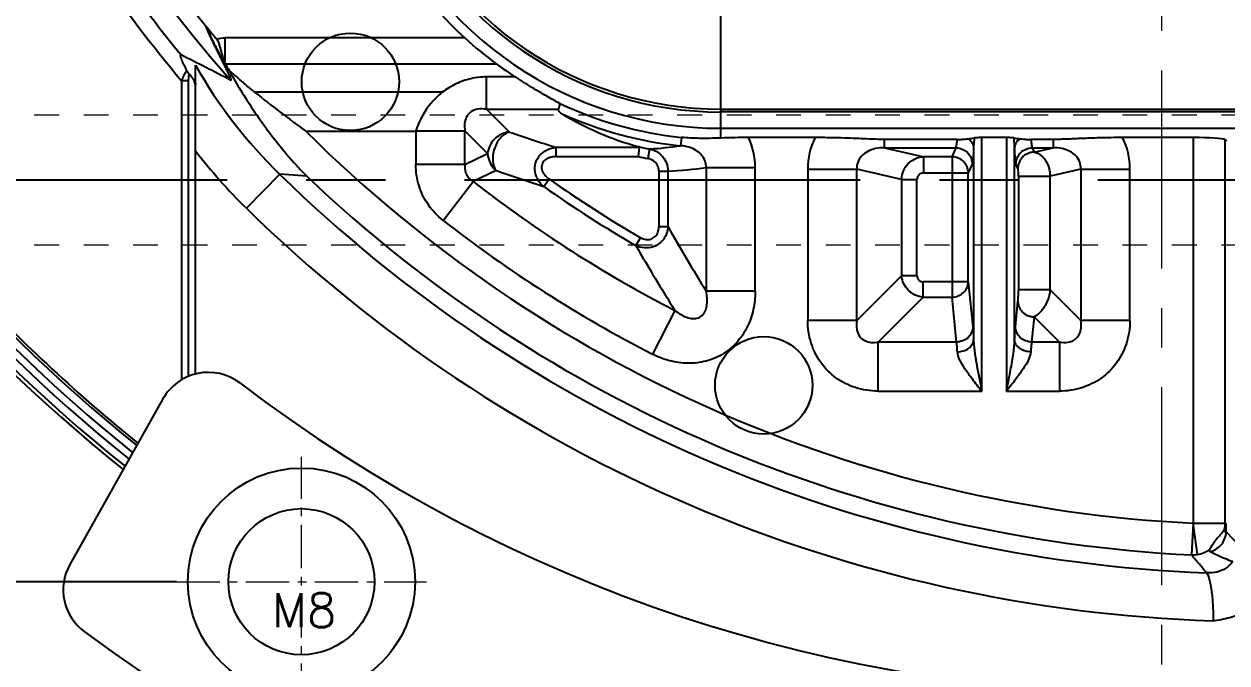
# Model space of a CAD drawing. Header units: millimetres. Extents: x 3267 to 5677, y -4731 to 2600.
# Drawn here: x 4422.7 to 4496.8, y -291.8 to -252.5 of the extents above; entities that cross this region are included whole.
import ezdxf

# ---------------------------------------------------------------- set-up
doc = ezdxf.new("R2010")
doc.units = ezdxf.units.MM
doc.header["$LTSCALE"] = 16.335
doc.header["$PDMODE"] = 3
doc.header["$PDSIZE"] = 0.3125
doc.linetypes.add('CENTER', pattern=[0.6, 0.375, -0.075, 0.075, -0.075])
doc.linetypes.add('HIDDEN', pattern=[0.2, 0.1, -0.1])
doc.layers.get('0').update_dxf_attribs({"linetype": 'CONTINUOUS'})
doc.layers.get('Defpoints').update_dxf_attribs({"linetype": 'CONTINUOUS'})
doc.layers.add('21', color=7, linetype='CONTINUOUS')
for name, color, linetype, lineweight in [('center', 1, 'CENTER', 9), ('cool', 153, 'HIDDEN', 9), ('screw', 33, 'CONTINUOUS', 13)]:
    doc.layers.add(name, color=color, linetype=linetype, lineweight=lineweight)
doc.styles.get("Standard").update_dxf_attribs({"font": 'txt', "width": 0.8})
doc.styles.add('TXT', font='txt.shx', dxfattribs={"bigfont": 'gbcbig.shx'})
doc.dimstyles.get("Standard").update_dxf_attribs({"dimtxt": 0.15625, "dimasz": 0.1875, "dimexe": 0.125, "dimexo": 0.0625, "dimtad": 0, "dimtih": 1, "dimtoh": 1, "dimdsep": 46, "dimtxsty": 'Standard', "dimcen": 0.09, "dimadec": 0, "dimazin": 0, "dimtp": 0.01, "dimtm": 0.01, "dimtfac": 1, "dimtofl": 0, "dimtmove": 0, "dimatfit": 3, "dimfxl": 0, "dimtolj": 1, "dimarcsym": 0})

# ---------------------------------------------------------------- blocks, each defined once
blk = doc.blocks.new('screw_m8_i')
at = {"layer": 'screw', "color": 1, "linetype": 'CENTER', "ltscale": 0.435384}
for p, q in [((0, -7.7), (0, 7.7)), ((-7.7, 0), (7.7, 0))]:
    blk.add_line(p, q, dxfattribs=at)
at = {"layer": 'screw', "color": 8, "linetype": 'HIDDEN', "ltscale": 0.435384}
blk.add_circle((0, 0), 7, dxfattribs=at)
at = {"layer": 'screw'}
blk.add_circle((0, 0), 4.5, dxfattribs=at)
at = {"layer": 'screw', "color": 6, "style": 'TXT'}
blk.add_text('M8', height=2.1, dxfattribs=at).set_placement((-1.82, -2.8))
blk = doc.blocks.new('*D204')
at = {"color": 4, "lineweight": -2}
blk.add_line((4632.838, -262.077), (4661.185, -262.077), dxfattribs=at)
at = {"layer": 'Defpoints', "color": 0}
for p in [(4492.764, -205.077), (4632.838, -262.077), (4661.185, -262.077)]:
    blk.add_point(p, dxfattribs=at)
at = {"color": 6, "insert": (4668.518, -262.077), "char_height": 5, "attachment_point": 5}
blk.add_mtext('\\A1;57.00', dxfattribs=at)
blk = doc.blocks.new('*D205')
at = {"color": 4, "lineweight": -2}
for p, q in [((4553.348, -286.835), (4641.185, -286.835)), ((4641.185, -286.835), (4651.185, -286.865)), ((4651.185, -286.865), (4661.185, -286.865))]:
    blk.add_line(p, q, dxfattribs=at)
at = {"layer": 'Defpoints', "color": 0}
for p in [(4492.764, -205.077), (4553.348, -286.835), (4661.185, -286.865)]:
    blk.add_point(p, dxfattribs=at)
at = {"color": 6, "insert": (4668.518, -286.865), "char_height": 5, "attachment_point": 5}
blk.add_mtext('\\A1;81.76', dxfattribs=at)
blk = doc.blocks.new('*D206')
at = {"color": 4, "lineweight": -2}
blk.add_line((4588.159, -303.077), (4661.185, -303.077), dxfattribs=at)
at = {"layer": 'Defpoints', "color": 0}
for p in [(4492.764, -205.077), (4588.159, -303.077), (4661.185, -303.077)]:
    blk.add_point(p, dxfattribs=at)
at = {"color": 6, "insert": (4668.518, -303.077), "char_height": 5, "attachment_point": 5}
blk.add_mtext('\\A1;98.00', dxfattribs=at)
blk = doc.blocks.new('*D207')
at = {"color": 4, "lineweight": -2}
blk.add_line((4619.098, -323.077), (4661.185, -323.077), dxfattribs=at)
at = {"layer": 'Defpoints', "color": 0}
for p in [(4492.764, -205.077), (4619.098, -323.077), (4661.185, -323.077)]:
    blk.add_point(p, dxfattribs=at)
at = {"color": 6, "insert": (4669.185, -323.077), "char_height": 5, "attachment_point": 5}
blk.add_mtext('\\A1;118.00', dxfattribs=at)
blk = doc.blocks.new('*D197')
at = {"color": 4, "lineweight": -2}
blk.add_line((4492.764, -358.408), (4492.764, -368.573), dxfattribs=at)
at = {"layer": 'Defpoints', "color": 0}
for p in [(4492.764, -205.077), (4492.764, -358.408), (4492.764, -368.573)]:
    blk.add_point(p, dxfattribs=at)
at = {"color": 6, "insert": (4492.764, -373.573), "char_height": 5, "attachment_point": 5, "rotation": 90}
blk.add_mtext('\\A1;0.00', dxfattribs=at)
blk = doc.blocks.new('*D208')
at = {"color": 4, "lineweight": -2}
blk.add_line((4545.757, -294.565), (4545.757, -368.573), dxfattribs=at)
at = {"layer": 'Defpoints', "color": 0}
for p in [(4492.764, -205.077), (4545.757, -294.565), (4545.757, -368.573)]:
    blk.add_point(p, dxfattribs=at)
at = {"color": 6, "insert": (4545.757, -376.573), "char_height": 5, "attachment_point": 5, "rotation": 90}
blk.add_mtext('\\A1;52.99', dxfattribs=at)
blk = doc.blocks.new('*D209')
at = {"color": 4, "lineweight": -2}
blk.add_line((4621.264, -318.739), (4621.264, -368.573), dxfattribs=at)
at = {"layer": 'Defpoints', "color": 0}
for p in [(4492.764, -205.077), (4621.264, -318.739), (4621.264, -368.573)]:
    blk.add_point(p, dxfattribs=at)
at = {"color": 6, "insert": (4621.264, -377.573), "char_height": 5, "attachment_point": 5, "rotation": 90}
blk.add_mtext('\\A1;128.50', dxfattribs=at)
blk = doc.blocks.new('*D200')
at = {"color": 4, "lineweight": -2}
blk.add_line((4372.735, -262.077), (4327.293, -262.077), dxfattribs=at)
at = {"layer": 'Defpoints', "color": 0}
for p in [(4492.764, -205.077), (4327.293, -262.077), (4372.735, -262.077)]:
    blk.add_point(p, dxfattribs=at)
at = {"color": 6, "insert": (4319.96, -262.077), "char_height": 5, "attachment_point": 5}
blk.add_mtext('\\A1;57.00', dxfattribs=at)
blk = doc.blocks.new('*D213')
at = {"color": 4, "lineweight": -2}
for p, q in [((4347.293, -286.835), (4337.293, -286.865)), ((4432.057, -286.835), (4347.293, -286.835)), ((4337.293, -286.865), (4327.293, -286.865))]:
    blk.add_line(p, q, dxfattribs=at)
at = {"layer": 'Defpoints', "color": 0}
for p in [(4492.764, -205.077), (4432.057, -286.835), (4327.293, -286.865)]:
    blk.add_point(p, dxfattribs=at)
at = {"color": 6, "insert": (4319.96, -286.865), "char_height": 5, "attachment_point": 5}
blk.add_mtext('\\A1;81.76', dxfattribs=at)
blk = doc.blocks.new('*D214')
at = {"color": 4, "lineweight": -2}
blk.add_line((4406.003, -303.077), (4327.293, -303.077), dxfattribs=at)
at = {"layer": 'Defpoints', "color": 0}
for p in [(4492.764, -205.077), (4327.293, -303.077), (4406.003, -303.077)]:
    blk.add_point(p, dxfattribs=at)
at = {"color": 6, "insert": (4319.96, -303.077), "char_height": 5, "attachment_point": 5}
blk.add_mtext('\\A1;98.00', dxfattribs=at)
blk = doc.blocks.new('*D215')
at = {"color": 4, "lineweight": -2}
blk.add_line((4358.379, -323.077), (4327.293, -323.077), dxfattribs=at)
at = {"layer": 'Defpoints', "color": 0}
for p in [(4492.764, -205.077), (4327.293, -323.077), (4358.379, -323.077)]:
    blk.add_point(p, dxfattribs=at)
at = {"color": 6, "insert": (4319.293, -323.077), "char_height": 5, "attachment_point": 5}
blk.add_mtext('\\A1;118.00', dxfattribs=at)
blk = doc.blocks.new('*D201')
at = {"color": 4, "lineweight": -2}
blk.add_line((4439.757, -294.565), (4439.757, -368.364), dxfattribs=at)
at = {"layer": 'Defpoints', "color": 0}
for p in [(4492.764, -205.077), (4439.757, -294.565), (4439.757, -368.364)]:
    blk.add_point(p, dxfattribs=at)
at = {"color": 6, "insert": (4439.757, -375.364), "char_height": 5, "attachment_point": 5, "rotation": 90}
blk.add_mtext('\\A1;53.01', dxfattribs=at)
blk = doc.blocks.new('*D218')
at = {"color": 4, "lineweight": -2}
blk.add_line((4364.264, -331.877), (4364.264, -368.364), dxfattribs=at)
at = {"layer": 'Defpoints', "color": 0}
for p in [(4492.764, -205.077), (4364.264, -331.877), (4364.264, -368.364)]:
    blk.add_point(p, dxfattribs=at)
at = {"color": 6, "insert": (4364.264, -377.364), "char_height": 5, "attachment_point": 5, "rotation": 90}
blk.add_mtext('\\A1;128.50', dxfattribs=at)
blk = doc.blocks.new('*D224')
at = {"color": 4, "lineweight": -2}
blk.add_line((4417.363, -242.172), (4417.363, -368.405), dxfattribs=at)
at = {"layer": 'Defpoints', "color": 0}
for p in [(4492.764, -205.077), (4417.363, -242.172), (4417.363, -368.405)]:
    blk.add_point(p, dxfattribs=at)
at = {"color": 6, "insert": (4417.363, -376.072), "char_height": 5, "attachment_point": 5, "rotation": 90}
blk.add_mtext('\\A1;75.40', dxfattribs=at)
blk = doc.blocks.new('*D225')
at = {"color": 4, "lineweight": -2}
blk.add_line((4399.725, -214.895), (4399.725, -367.453), dxfattribs=at)
at = {"layer": 'Defpoints', "color": 0}
for p in [(4492.764, -205.077), (4399.725, -214.895), (4399.725, -367.453)]:
    blk.add_point(p, dxfattribs=at)
at = {"color": 6, "insert": (4399.725, -375.119), "char_height": 5, "attachment_point": 5, "rotation": 90}
blk.add_mtext('\\A1;93.04', dxfattribs=at)

msp = doc.modelspace()

# ---------------------------------------------------------------- linework, layer by layer
at = {"color": 6, "linetype": 'Continuous'}
for p, q in [((4465.603, -259.51), (4465.603, -249.07)), ((4449.822, -253.34), (4435.056, -253.34)), ((4435.057, -254.935), (4451.758, -254.935)), ((4433.238, -274.034), (4433.238, -255.022)), ((4432.372, -255.979), (4432.372, -274.392)), ((4432.805, -255.98), (4432.372, -255.979)), ((4432.805, -274.176), (4432.805, -255.98)), ((4451.155, -257.74), (4451.155, -255.747)), ((4452.94, -255.747), (4451.155, -255.747)), ((4448.431, -256.694), (4436.888, -256.694)), ((4451.155, -257.74), (4452.552, -259.137)), ((4451.155, -257.74), (4455.604, -257.74)), ((4465.603, -257.727), (4509.823, -257.727)), ((4509.823, -257.905), (4465.603, -257.905)), ((4440.029, -259.086), (4446.806, -259.086)), ((4446.806, -259.064), (4446.806, -261.148)), ((4446.806, -259.064), (4449.831, -259.064)), ((4451.228, -260.461), (4449.831, -259.064)), ((4449.831, -261.148), (4449.831, -259.064)), ((4465.603, -258.911), (4509.823, -258.911)), ((4455.45, -260.655), (4455.45, -260.088)), ((4460.592, -260.088), (4455.45, -260.088)), ((4460.533, -260.655), (4460.592, -260.088)), ((4463.176, -259.468), (4463.122, -259.986)), ((4471.408, -259.482), (4467.31, -259.482)), ((4480.16, -259.595), (4475.693, -259.595)), ((4475.693, -260.115), (4475.693, -259.595)), ((4475.693, -260.115), (4480.09, -260.115)), ((4475.693, -260.115), (4478.098, -260.665)), ((4479.847, -260.665), (4480.09, -260.115)), ((4481.174, -260.097), (4481.174, -271.926)), ((4483.2, -259.482), (4481.674, -259.482)), ((4481.674, -275.098), (4481.674, -259.482)), ((4483.2, -259.482), (4483.2, -275.098)), ((4483.7, -271.926), (4483.7, -260.097)), ((4486.066, -259.595), (4484.714, -259.595)), ((4484.784, -260.115), (4486.066, -260.115)), ((4484.784, -260.115), (4484.902, -260.381)), ((4484.902, -260.381), (4486.066, -260.115)), ((4486.066, -259.595), (4486.066, -260.115)), ((4494.704, -259.482), (4490.35, -259.482)), ((4494.704, -259.482), (4494.704, -283.23)), ((4496.683, -259.612), (4496.784, -259.657)), ((4496.683, -283.222), (4496.683, -259.612)), ((4449.831, -261.147), (4451.228, -260.461)), ((4455.45, -260.655), (4460.533, -260.655)), ((4461.205, -260.177), (4461.097, -260.766)), ((4479.847, -260.665), (4478.098, -260.665)), ((4478.098, -261.662), (4478.098, -260.665)), ((4479.847, -260.665), (4479.847, -269.31)), ((4449.831, -261.148), (4446.806, -261.148)), ((4451.748, -261.513), (4450.341, -262.192)), ((4461.777, -261.547), (4461.777, -264.987)), ((4461.777, -261.547), (4462.345, -261.547)), ((4462.345, -264.987), (4462.345, -261.547)), ((4464.692, -261.322), (4464.692, -268.947)), ((4464.692, -261.322), (4467.718, -261.322)), ((4467.718, -268.947), (4467.718, -261.322)), ((4470.952, -261.421), (4470.952, -270.749)), ((4470.952, -261.421), (4473.978, -261.421)), ((4476.74, -262.053), (4473.978, -261.421)), ((4473.978, -270.749), (4473.978, -261.421)), ((4481.09, -261.112), (4480.846, -261.662)), ((4483.902, -261.378), (4483.784, -261.112)), ((4487.781, -261.421), (4485.885, -261.855)), ((4487.781, -261.421), (4490.807, -261.421)), ((4487.781, -261.421), (4487.781, -270.749)), ((4490.807, -270.749), (4490.807, -261.421)), ((4436.362, -263.833), (4438.415, -261.736)), ((4440.084, -261.867), (4438.415, -261.736)), ((4448.482, -264.578), (4450.341, -262.192)), ((4454.687, -262.493), (4455.014, -262.03)), ((4476.74, -262.053), (4477.685, -262.053)), ((4476.74, -262.053), (4476.74, -267.986)), ((4477.685, -267.986), (4477.685, -262.053)), ((4478.098, -261.662), (4480.846, -261.662)), ((4480.846, -268.365), (4480.846, -261.662)), ((4483.94, -261.855), (4485.885, -261.855)), ((4483.94, -261.855), (4483.94, -268.853)), ((4485.885, -268.853), (4485.885, -261.855)), ((4462.345, -264.987), (4461.777, -264.987)), ((4460.641, -265.641), (4460.356, -266.132)), ((4473.978, -270.749), (4476.74, -267.986)), ((4477.685, -267.986), (4476.74, -267.986)), ((4467.718, -268.947), (4464.692, -268.947)), ((4480.846, -268.365), (4478.064, -268.365)), ((4478.064, -269.31), (4478.064, -268.365)), ((4480.846, -268.365), (4481.126, -271.127)), ((4485.885, -268.853), (4483.94, -268.853)), ((4485.885, -268.853), (4487.781, -270.749)), ((4478.064, -269.31), (4475.301, -272.072)), ((4478.064, -269.31), (4479.847, -269.31)), ((4480.127, -272.072), (4479.847, -269.31)), ((4483.748, -271.127), (4483.905, -269.575)), ((4462.764, -270.124), (4461.381, -272.815)), ((4484.905, -270.52), (4484.747, -272.072)), ((4486.457, -272.072), (4484.905, -270.52)), ((4473.978, -270.749), (4470.952, -270.749)), ((4490.807, -270.749), (4487.781, -270.749)), ((4480.127, -272.072), (4475.301, -272.072)), ((4475.301, -275.098), (4475.301, -272.072)), ((4486.457, -272.072), (4484.747, -272.072)), ((4486.457, -272.072), (4486.457, -275.098)), ((4431.225, -275.57), (4425.488, -285.767)), ((4475.301, -275.098), (4481.674, -275.098)), ((4483.2, -275.098), (4486.457, -275.098)), ((4494.702, -283.23), (4494.606, -285.184)), ((4494.973, -285.154), (4494.704, -283.23)), ((4496.683, -283.222), (4496.736, -283.288)), ((4496.736, -283.756), (4496.736, -283.288)), ((4496.736, -283.757), (4497.607, -284.657))]:
    msp.add_line(p, q, dxfattribs=at)
at = {"color": 7, "linetype": 'Continuous'}
msp.add_line((4433.238, -256.135), (4433.238, -256.209), dxfattribs=at)
at = {"color": 6, "linetype": 'Continuous'}
for centre, radius in [((4442.774, -256.047), 3), ((4468.244, -274.737), 3), ((4439.757, -286.835), 7), ((4439.757, -286.835), 4.5)]:
    msp.add_circle(centre, radius, dxfattribs=at)
for centre, radius, start, end in [((4498.768, -200.047), 84.503, 182.75328, 221.40986), ((4498.768, -200.047), 83.513, 182.75328, 219.05351), ((4465.603, -236.227), 22.684, 65, 270), ((4465.603, -236.227), 21.679, 65, 270), ((4465.603, -236.227), 21.5, 65, 270), ((4498.768, -200.047), 85.826, 207.99191, 219.28428), ((4498.768, -200.047), 86.815, 208.76351, 220.11081), ((4465.603, -236.227), 23.279, 204.56468, 227.31831), ((4492.738, -200.047), 102.331, 208.93165, 231.31336), ((4492.738, -200.047), 102.106, 208.92854, 231.29263), ((4492.738, -200.047), 101.607, 209.11833, 231.2463), ((4492.738, -200.047), 101.159, 209.25993, 231.20428), ((4492.738, -200.047), 100.659, 209.19379, 231.15706), ((4497.984, -200.686), 82.501, 219.05168, 219.65896), ((4465.074, -236.797), 22.501, 227.3264, 233.71754), ((4242.296, -632.241), 422.952, 62.83571, 63.2997), ((4461.19, -239.471), 30.365, 210.61398, 211.42562), ((4458.975, -240.523), 29.542, 209.40081, 225.89388), ((4493.052, -186.207), 90.127, 231.45233, 233.9626), ((4604.518, -290.603), 152.497, 167.4184, 167.55535), ((4465.603, -236.227), 23.368, 244.87901, 264.0382), ((4465.603, -236.227), 23.888, 245.7813, 264.0382), ((4498.768, -200.047), 83.282, 225.14633, 267.20266), ((4503.653, -108.241), 159.314, 251.2913, 252.38809), ((4465.603, -236.227), 24.351, 257.90147, 259.59393), ((4459.652, -234.918), 25.307, 273.51894, 277.88215), ((4467.32, -311.392), 51.91, 90.01162, 91.89547), ((4463.371, -261.321), 4.347, 359.98435, 25.02834), ((4475.297, -261.42), 4.345, 153.50259, 180.01412), ((4486.462, -261.42), 4.344, 359.98446, 26.49882), ((4459.335, -240.326), 32.868, 217.43822, 225.6592), ((4465.603, -236.227), 24.949, 258.27416, 259.59393), ((4503.738, -110.597), 159.62, 250.9912, 252.10321), ((4460.974, -234.837), 26.745, 272.93737, 277.99136), ((4498.768, -200.047), 86.302, 225.62682, 267.84392), ((4498.768, -200.047), 85.238, 226.49032, 267.20136), ((4498.768, -200.047), 78.785, 232.0722, 242.80656), ((4498.768, -200.047), 75.871, 234.78115, 239.83223), ((4498.768, -200.047), 76.438, 234.78115, 239.83223), ((4498.768, -200.047), 89.237, 225.62682, 268.15566), ((4498.768, -200.047), 81.811, 232.0722, 242.80656), ((4615.425, -176.895), 176.617, 209.91871, 211.41194), ((4615.96, -175.003), 180.325, 210.3552, 211.83661), ((4492.738, -200.047), 100.5, 223.15179, 231.1419), ((4434.014, -277.139), 3.2, 52.70186, 150.6372), ((4492.738, -200.047), 93.711, 232.70186, 307.32513), ((4494.707, -283.144), 1.978, 346.63137, 357.74458), ((4494.628, -283.167), 2.017, 269.39532, 279.85526), ((4494.617, -283.119), 2.066, 279.90803, 302.58499), ((4428.277, -287.336), 3.2, 150.6372, 233.55477), ((4492.738, -200.047), 111.711, 233.55477, 306.46929)]:
    msp.add_arc(centre, radius, start, end, dxfattribs=at)
at = {"color": 7, "linetype": 'Continuous'}
for centre, radius, start, end in [((4417.488, -262.958), 17.135, 23.19551, 24.06571), ((4424.152, -261.767), 10.69, 31.79263, 32.81096)]:
    msp.add_arc(centre, radius, start, end, dxfattribs=at)
at = {"color": 6, "linetype": 'Continuous'}
for centre, major_axis, ratio, start_param, end_param in [((4465.603, -236.08), (0, 23.392), 0.99998, -3.774967, -3.713649), ((4465.603, -240.787), (0, 19.951), 0.973528, -3.670431, -3.407487), ((4494.704, -259.64), (2.01, 0), 0.078702, 0.174533, 1.570796)]:
    msp.add_ellipse(centre, major_axis=major_axis, ratio=ratio, start_param=start_param, end_param=end_param, dxfattribs=at)
for points, knots in [([(4435.392, -255.94), (4435.4, -255.945), (4435.445, -255.912), (4435.385, -255.835), (4435.359, -255.735), (4435.293, -255.599), (4435.214, -255.428), (4435.13, -255.259), (4435.046, -255.091), (4434.956, -254.911), (4434.839, -254.677), (4434.725, -254.446), (4434.614, -254.221), (4434.512, -254.015), (4434.392, -253.767), (4434.253, -253.474), (4434.069, -253.096), (4433.954, -252.804), (4433.879, -252.64)], [0, 0, 0, 0, 0.00796, 0.031915, 0.060266, 0.099104, 0.152725, 0.215834, 0.253032, 0.306629, 0.380841, 0.46729, 0.517957, 0.586216, 0.655677, 0.743122, 0.852204, 1, 1, 1, 1]), ([(4433.881, -252.639), (4434.004, -252.909), (4434.229, -253.434), (4434.621, -254.171), (4434.883, -254.64), (4435.017, -254.868)], [0, 0, 0, 0, 0.356096, 0.682926, 1, 1, 1, 1]), ([(4434.535, -253.414), (4434.523, -253.408), (4434.495, -253.398), (4434.51, -253.356), (4434.482, -253.346), (4434.47, -253.34)], [0, 0, 0, 0, 0.38245, 0.614128, 1, 1, 1, 1]), ([(4434.535, -253.414), (4434.579, -253.483), (4434.651, -253.627), (4434.706, -253.859), (4434.775, -254.066), (4434.83, -254.268), (4434.886, -254.454), (4434.931, -254.627), (4434.975, -254.785), (4435.018, -254.878), (4435.046, -254.924)], [0, 0, 0, 0, 0.154195, 0.298521, 0.445219, 0.564068, 0.691592, 0.809696, 0.899409, 1, 1, 1, 1]), ([(4435.046, -254.884), (4435.051, -254.71), (4435.058, -254.365), (4435.055, -253.85), (4435.056, -253.51), (4435.056, -253.34)], [0, 0, 0, 0, 0.338842, 0.669299, 1, 1, 1, 1]), ([(4432.703, -255.36), (4432.669, -255.295), (4432.606, -255.168), (4432.517, -254.983), (4432.441, -254.812), (4432.37, -254.656), (4432.343, -254.524), (4432.281, -254.433), (4432.328, -254.385), (4432.339, -254.39)], [0, 0, 0, 0, 0.205608, 0.397896, 0.575971, 0.735384, 0.871991, 0.966877, 1, 1, 1, 1]), ([(4435.057, -254.935), (4435.052, -254.926), (4435.038, -254.913), (4435.042, -254.892), (4435.046, -254.884)], [0, 0, 0, 0, 0.515323, 1, 1, 1, 1]), ([(4432.703, -255.36), (4432.657, -255.407), (4432.569, -255.524), (4432.464, -255.736), (4432.401, -255.894), (4432.373, -255.979)], [0, 0, 0, 0, 0.278551, 0.617057, 1, 1, 1, 1]), ([(4432.845, -255.572), (4432.827, -255.553), (4432.793, -255.51), (4432.745, -255.439), (4432.716, -255.387), (4432.703, -255.36)], [0, 0, 0, 0, 0.303895, 0.648281, 1, 1, 1, 1]), ([(4432.805, -255.98), (4432.805, -255.927), (4432.807, -255.83), (4432.815, -255.693), (4432.832, -255.609), (4432.845, -255.571)], [0, 0, 0, 0, 0.384082, 0.708698, 1, 1, 1, 1]), ([(4432.845, -255.571), (4432.877, -255.607), (4432.942, -255.689), (4433.037, -255.822), (4433.101, -255.92), (4433.134, -255.97)], [0, 0, 0, 0, 0.291338, 0.63428, 1, 1, 1, 1]), ([(4435.277, -255.302), (4435.487, -255.681), (4435.939, -256.465), (4436.69, -257.648), (4437.487, -258.788), (4438.401, -259.98), (4439.255, -260.985), (4439.867, -261.641), (4440.084, -261.867)], [0, 0, 0, 0, 0.159214, 0.332534, 0.515297, 0.670392, 0.884928, 1, 1, 1, 1]), ([(4436.888, -256.694), (4436.707, -256.549), (4436.344, -256.25), (4435.808, -255.786), (4435.455, -255.466), (4435.278, -255.303)], [0, 0, 0, 0, 0.328098, 0.662001, 1, 1, 1, 1]), ([(4451.155, -255.747), (4450.834, -255.747), (4450.186, -255.82), (4449.256, -256.141), (4448.693, -256.49), (4448.432, -256.694)], [0, 0, 0, 0, 0.328583, 0.660689, 1, 1, 1, 1]), ([(4455.683, -257.384), (4455.413, -257.239), (4454.835, -256.912), (4453.915, -256.375), (4453.273, -255.971), (4452.94, -255.747)], [0, 0, 0, 0, 0.288163, 0.623256, 1, 1, 1, 1]), ([(4448.431, -256.694), (4448.196, -256.878), (4447.75, -257.311), (4447.187, -258.112), (4446.915, -258.736), (4446.806, -259.075)], [0, 0, 0, 0, 0.306813, 0.634194, 1, 1, 1, 1]), ([(4451.155, -257.74), (4450.976, -257.708), (4450.638, -257.694), (4450.177, -257.869), (4449.895, -258.211), (4449.787, -258.632), (4449.805, -258.915), (4449.831, -259.064)], [0, 0, 0, 0, 0.240097, 0.436772, 0.630518, 0.799875, 1, 1, 1, 1]), ([(4455.804, -258.013), (4455.76, -257.986), (4455.686, -257.935), (4455.608, -257.841), (4455.598, -257.769), (4455.604, -257.74)], [0, 0, 0, 0, 0.431941, 0.750809, 1, 1, 1, 1]), ([(4452.552, -259.137), (4452.388, -259.155), (4452.059, -259.252), (4451.642, -259.552), (4451.343, -259.968), (4451.246, -260.297), (4451.228, -260.461)], [0, 0, 0, 0, 0.24677, 0.500032, 0.753278, 1, 1, 1, 1]), ([(4452.552, -259.137), (4452.365, -259.196), (4452.085, -259.395), (4451.81, -259.774), (4451.633, -260.15), (4451.545, -260.557), (4451.534, -261.024), (4451.635, -261.353), (4451.748, -261.513)], [0, 0, 0, 0, 0.20962, 0.348716, 0.499995, 0.651275, 0.790374, 1, 1, 1, 1]), ([(4454.686, -262.493), (4454.55, -262.38), (4454.311, -262.102), (4454.124, -261.592), (4454.148, -261.046), (4454.415, -260.554), (4454.875, -260.205), (4455.257, -260.102), (4455.45, -260.088)], [0, 0, 0, 0, 0.162174, 0.327986, 0.485867, 0.647385, 0.823257, 1, 1, 1, 1]), ([(4460.592, -260.088), (4460.594, -260.069), (4460.544, -260.051), (4460.515, -260.041), (4460.5, -260.037)], [0, 0, 0, 0, 0.538858, 1, 1, 1, 1]), ([(4464.692, -261.322), (4464.697, -261.188), (4464.652, -260.908), (4464.428, -260.537), (4464.077, -260.248), (4463.63, -260.053), (4463.297, -259.996), (4463.122, -259.986)], [0, 0, 0, 0, 0.176955, 0.363331, 0.559441, 0.768472, 1, 1, 1, 1]), ([(4465.603, -259.51), (4465.37, -259.518), (4464.932, -259.529), (4464.304, -259.532), (4463.727, -259.514), (4463.356, -259.487), (4463.176, -259.468)], [0, 0, 0, 0, 0.288092, 0.540685, 0.776551, 1, 1, 1, 1]), ([(4475.693, -259.595), (4475.511, -259.595), (4475.135, -259.588), (4474.549, -259.566), (4473.903, -259.537), (4473.171, -259.509), (4472.329, -259.487), (4471.728, -259.482), (4471.408, -259.482)], [0, 0, 0, 0, 0.127279, 0.262926, 0.410731, 0.579624, 0.775998, 1, 1, 1, 1]), ([(4475.693, -260.115), (4475.504, -260.107), (4475.142, -260.133), (4474.645, -260.306), (4474.252, -260.598), (4474.011, -260.99), (4473.969, -261.283), (4473.978, -261.421)], [0, 0, 0, 0, 0.233788, 0.444683, 0.643716, 0.828752, 1, 1, 1, 1]), ([(4480.09, -260.115), (4480.101, -260.098), (4480.113, -260.041), (4480.13, -259.935), (4480.146, -259.78), (4480.155, -259.662), (4480.16, -259.595)], [0, 0, 0, 0, 0.114718, 0.321589, 0.617957, 1, 1, 1, 1]), ([(4480.09, -260.115), (4480.216, -260.115), (4480.476, -260.172), (4480.818, -260.386), (4481.032, -260.727), (4481.089, -260.987), (4481.09, -261.112)], [0, 0, 0, 0, 0.242665, 0.500405, 0.757886, 1, 1, 1, 1]), ([(4480.163, -259.595), (4480.248, -259.595), (4480.412, -259.591), (4480.643, -259.578), (4480.788, -259.564), (4480.856, -259.556)], [0, 0, 0, 0, 0.368136, 0.707588, 1, 1, 1, 1]), ([(4480.856, -259.556), (4480.9, -259.55), (4480.986, -259.54), (4481.107, -259.523), (4481.184, -259.511), (4481.22, -259.505)], [0, 0, 0, 0, 0.369164, 0.70274, 1, 1, 1, 1]), ([(4480.856, -259.556), (4480.95, -259.624), (4481.101, -259.786), (4481.171, -259.999), (4481.174, -260.097)], [0, 0, 0, 0, 0.540878, 1, 1, 1, 1]), ([(4481.174, -260.097), (4481.168, -260.266), (4481.157, -260.55), (4481.125, -260.885), (4481.112, -261.059), (4481.09, -261.111)], [0, 0, 0, 0, 0.497086, 0.835065, 1, 1, 1, 1]), ([(4481.218, -259.505), (4481.212, -259.557), (4481.191, -259.754), (4481.176, -259.952), (4481.174, -260.097)], [0, 0, 0, 0, 0.264536, 1, 1, 1, 1]), ([(4481.674, -259.482), (4481.612, -259.482), (4481.497, -259.483), (4481.346, -259.491), (4481.256, -259.498), (4481.22, -259.505)], [0, 0, 0, 0, 0.407886, 0.757994, 1, 1, 1, 1]), ([(4483.656, -259.505), (4483.62, -259.499), (4483.53, -259.491), (4483.378, -259.483), (4483.262, -259.482), (4483.2, -259.482)], [0, 0, 0, 0, 0.241407, 0.591544, 1, 1, 1, 1]), ([(4483.656, -259.505), (4483.691, -259.511), (4483.767, -259.523), (4483.888, -259.54), (4483.974, -259.55), (4484.019, -259.556)], [0, 0, 0, 0, 0.293918, 0.628991, 1, 1, 1, 1]), ([(4483.7, -260.097), (4483.699, -260.051), (4483.693, -259.853), (4483.674, -259.655), (4483.656, -259.505)], [0, 0, 0, 0, 0.235374, 1, 1, 1, 1]), ([(4484.019, -259.556), (4483.924, -259.624), (4483.773, -259.786), (4483.703, -259.999), (4483.7, -260.097)], [0, 0, 0, 0, 0.540878, 1, 1, 1, 1]), ([(4483.784, -261.112), (4483.762, -261.061), (4483.75, -260.887), (4483.717, -260.552), (4483.707, -260.267), (4483.7, -260.097)], [0, 0, 0, 0, 0.162817, 0.500868, 1, 1, 1, 1]), ([(4483.784, -261.112), (4483.785, -260.987), (4483.842, -260.727), (4484.056, -260.386), (4484.398, -260.172), (4484.658, -260.115), (4484.784, -260.115)], [0, 0, 0, 0, 0.242113, 0.499594, 0.757334, 1, 1, 1, 1]), ([(4484.019, -259.556), (4484.086, -259.564), (4484.231, -259.578), (4484.462, -259.591), (4484.626, -259.595), (4484.711, -259.595)], [0, 0, 0, 0, 0.292311, 0.631786, 1, 1, 1, 1]), ([(4484.714, -259.595), (4484.719, -259.662), (4484.728, -259.78), (4484.744, -259.935), (4484.761, -260.041), (4484.774, -260.098), (4484.784, -260.115)], [0, 0, 0, 0, 0.382043, 0.678411, 0.885282, 1, 1, 1, 1]), ([(4490.35, -259.482), (4490.112, -259.482), (4489.643, -259.485), (4488.974, -259.498), (4488.375, -259.517), (4487.863, -259.537), (4487.424, -259.556), (4487.039, -259.572), (4486.694, -259.585), (4486.374, -259.593), (4486.167, -259.595), (4486.066, -259.595)], [0, 0, 0, 0, 0.166541, 0.328578, 0.468187, 0.58609, 0.687193, 0.775798, 0.855381, 0.928973, 1, 1, 1, 1]), ([(4487.781, -261.421), (4487.789, -261.276), (4487.743, -260.975), (4487.493, -260.585), (4487.104, -260.302), (4486.614, -260.133), (4486.255, -260.107), (4486.066, -260.115)], [0, 0, 0, 0, 0.180767, 0.364613, 0.559468, 0.765717, 1, 1, 1, 1]), ([(4451.228, -260.461), (4451.239, -260.66), (4451.347, -261.057), (4451.596, -261.383), (4451.748, -261.513)], [0, 0, 0, 0, 0.5, 1, 1, 1, 1]), ([(4455.45, -260.655), (4455.318, -260.655), (4455.069, -260.686), (4454.745, -260.846), (4454.548, -261.124), (4454.547, -261.465), (4454.719, -261.783), (4454.906, -261.954), (4455.014, -262.03)], [0, 0, 0, 0, 0.186977, 0.352745, 0.499384, 0.646312, 0.812534, 1, 1, 1, 1]), ([(4461.777, -261.547), (4461.775, -261.427), (4461.718, -261.181), (4461.465, -260.889), (4461.223, -260.793), (4461.097, -260.766)], [0, 0, 0, 0, 0.321705, 0.652962, 1, 1, 1, 1]), ([(4461.205, -260.177), (4461.36, -260.207), (4461.662, -260.324), (4462.031, -260.635), (4462.283, -261.056), (4462.344, -261.382), (4462.345, -261.547)], [0, 0, 0, 0, 0.247239, 0.493958, 0.742826, 1, 1, 1, 1]), ([(4476.74, -262.053), (4476.743, -261.872), (4476.821, -261.512), (4477.125, -261.062), (4477.566, -260.749), (4477.92, -260.668), (4478.098, -260.665)], [0, 0, 0, 0, 0.255067, 0.503403, 0.749833, 1, 1, 1, 1]), ([(4480.846, -261.662), (4480.846, -261.532), (4480.793, -261.27), (4480.57, -260.939), (4480.239, -260.718), (4479.976, -260.665), (4479.847, -260.665)], [0, 0, 0, 0, 0.249614, 0.499599, 0.749819, 1, 1, 1, 1]), ([(4484.902, -260.381), (4484.872, -260.381), (4484.811, -260.384), (4484.719, -260.397), (4484.626, -260.419), (4484.533, -260.451), (4484.442, -260.492), (4484.354, -260.543), (4484.272, -260.604), (4484.195, -260.673), (4484.126, -260.749), (4484.065, -260.832), (4484.014, -260.92), (4483.972, -261.01), (4483.94, -261.103), (4483.918, -261.196), (4483.905, -261.287), (4483.902, -261.348), (4483.902, -261.378)], [0, 0, 0, 0, 0.057318, 0.116584, 0.177613, 0.240192, 0.304065, 0.36894, 0.434495, 0.500387, 0.566261, 0.631767, 0.696564, 0.760334, 0.822791, 0.883686, 0.94281, 1, 1, 1, 1]), ([(4484.902, -260.381), (4484.966, -260.389), (4485.098, -260.423), (4485.281, -260.525), (4485.419, -260.644), (4485.52, -260.759), (4485.591, -260.857), (4485.656, -260.963), (4485.713, -261.076), (4485.763, -261.197), (4485.805, -261.322), (4485.839, -261.452), (4485.86, -261.566), (4485.873, -261.662), (4485.882, -261.752), (4485.885, -261.816), (4485.885, -261.855)], [0, 0, 0, 0, 0.101942, 0.209851, 0.32537, 0.386249, 0.449193, 0.514079, 0.580642, 0.64865, 0.717829, 0.78788, 0.85848, 0.899108, 0.939744, 1, 1, 1, 1]), ([(4448.482, -264.578), (4448.138, -264.308), (4447.522, -263.665), (4446.936, -262.467), (4446.808, -261.586), (4446.806, -261.148)], [0, 0, 0, 0, 0.333227, 0.666431, 1, 1, 1, 1]), ([(4449.831, -261.148), (4449.82, -261.252), (4449.824, -261.459), (4449.917, -261.753), (4450.092, -262.007), (4450.253, -262.137), (4450.341, -262.192)], [0, 0, 0, 0, 0.256056, 0.500698, 0.745044, 1, 1, 1, 1]), ([(4483.94, -261.855), (4483.94, -261.844), (4483.94, -261.817), (4483.94, -261.778), (4483.939, -261.737), (4483.938, -261.698), (4483.936, -261.66), (4483.934, -261.623), (4483.932, -261.587), (4483.929, -261.553), (4483.927, -261.522), (4483.923, -261.484), (4483.918, -261.445), (4483.911, -261.407), (4483.906, -261.386), (4483.902, -261.378)], [0, 0, 0, 0, 0.06938, 0.163666, 0.245873, 0.327317, 0.407245, 0.484922, 0.559627, 0.630679, 0.6973, 0.758881, 0.865271, 0.946624, 1, 1, 1, 1]), ([(4478.098, -261.662), (4478.025, -261.665), (4477.881, -261.696), (4477.723, -261.848), (4477.687, -261.986), (4477.685, -262.053)], [0, 0, 0, 0, 0.349302, 0.67928, 1, 1, 1, 1]), ([(4462.345, -264.987), (4462.333, -265.172), (4462.236, -265.534), (4461.904, -265.972), (4461.431, -266.244), (4460.885, -266.312), (4460.521, -266.215), (4460.356, -266.132)], [0, 0, 0, 0, 0.205262, 0.403683, 0.594963, 0.794361, 1, 1, 1, 1]), ([(4460.641, -265.641), (4460.745, -265.698), (4460.962, -265.782), (4461.3, -265.753), (4461.573, -265.583), (4461.743, -265.31), (4461.776, -265.096), (4461.777, -264.987)], [0, 0, 0, 0, 0.220978, 0.419452, 0.608042, 0.797095, 1, 1, 1, 1]), ([(4478.064, -269.31), (4477.895, -269.298), (4477.56, -269.207), (4477.141, -268.909), (4476.843, -268.49), (4476.752, -268.156), (4476.74, -267.986)], [0, 0, 0, 0, 0.251457, 0.5, 0.748543, 1, 1, 1, 1]), ([(4477.685, -267.986), (4477.688, -268.053), (4477.717, -268.187), (4477.865, -268.333), (4477.998, -268.363), (4478.064, -268.365)], [0, 0, 0, 0, 0.340046, 0.664084, 1, 1, 1, 1]), ([(4462.764, -270.124), (4462.884, -270.221), (4463.118, -270.384), (4463.49, -270.564), (4463.861, -270.649), (4464.23, -270.606), (4464.519, -270.398), (4464.685, -270.092), (4464.758, -269.742), (4464.76, -269.354), (4464.722, -269.088), (4464.692, -268.946)], [0, 0, 0, 0, 0.135662, 0.248799, 0.360516, 0.466456, 0.563164, 0.660525, 0.765054, 0.87327, 1, 1, 1, 1]), ([(4479.847, -269.31), (4479.976, -269.309), (4480.234, -269.258), (4480.564, -269.049), (4480.789, -268.737), (4480.844, -268.487), (4480.846, -268.365)], [0, 0, 0, 0, 0.255807, 0.508901, 0.75679, 1, 1, 1, 1]), ([(4483.905, -269.575), (4483.911, -269.521), (4483.918, -269.435), (4483.925, -269.317), (4483.931, -269.221), (4483.935, -269.123), (4483.937, -269.043), (4483.939, -268.98), (4483.94, -268.936), (4483.94, -268.894), (4483.94, -268.866), (4483.94, -268.853)], [0, 0, 0, 0, 0.225401, 0.354914, 0.490232, 0.626972, 0.760439, 0.824542, 0.886175, 0.944823, 1, 1, 1, 1]), ([(4485.885, -268.853), (4485.882, -268.895), (4485.873, -268.981), (4485.852, -269.109), (4485.822, -269.238), (4485.773, -269.41), (4485.693, -269.62), (4485.571, -269.857), (4485.427, -270.072), (4485.221, -270.311), (4485.037, -270.456), (4484.905, -270.52)], [0, 0, 0, 0, 0.063473, 0.128368, 0.194374, 0.261154, 0.395579, 0.528853, 0.658038, 0.780831, 1, 1, 1, 1]), ([(4483.905, -269.575), (4483.906, -269.603), (4483.909, -269.66), (4483.923, -269.747), (4483.945, -269.834), (4483.978, -269.922), (4484.02, -270.008), (4484.071, -270.09), (4484.132, -270.168), (4484.201, -270.241), (4484.278, -270.306), (4484.36, -270.364), (4484.448, -270.412), (4484.538, -270.452), (4484.631, -270.482), (4484.723, -270.504), (4484.815, -270.517), (4484.875, -270.52), (4484.905, -270.52)], [0, 0, 0, 0, 0.055599, 0.113163, 0.172591, 0.233745, 0.296443, 0.360453, 0.425502, 0.491272, 0.557412, 0.623547, 0.689295, 0.75428, 0.818144, 0.880565, 0.941263, 1, 1, 1, 1]), ([(4475.301, -275.098), (4474.826, -275.098), (4473.896, -274.959), (4472.655, -274.336), (4471.698, -273.371), (4471.087, -272.136), (4470.952, -271.217), (4470.952, -270.749)], [0, 0, 0, 0, 0.208486, 0.405045, 0.599612, 0.794593, 1, 1, 1, 1]), ([(4473.978, -270.749), (4473.946, -270.928), (4473.932, -271.265), (4474.107, -271.727), (4474.448, -272.009), (4474.869, -272.116), (4475.152, -272.099), (4475.301, -272.072)], [0, 0, 0, 0, 0.240097, 0.436772, 0.630518, 0.799875, 1, 1, 1, 1]), ([(4481.126, -271.127), (4481.125, -271.246), (4481.065, -271.493), (4480.847, -271.815), (4480.508, -272.016), (4480.252, -272.071), (4480.127, -272.072)], [0, 0, 0, 0, 0.236014, 0.491001, 0.751725, 1, 1, 1, 1]), ([(4481.126, -271.127), (4481.137, -271.238), (4481.156, -271.504), (4481.168, -271.77), (4481.174, -271.926)], [0, 0, 0, 0, 0.417361, 1, 1, 1, 1]), ([(4483.7, -271.926), (4483.706, -271.77), (4483.719, -271.504), (4483.737, -271.238), (4483.748, -271.127)], [0, 0, 0, 0, 0.582639, 1, 1, 1, 1]), ([(4484.747, -272.072), (4484.622, -272.071), (4484.366, -272.016), (4484.027, -271.815), (4483.809, -271.493), (4483.749, -271.246), (4483.748, -271.127)], [0, 0, 0, 0, 0.248275, 0.508999, 0.763986, 1, 1, 1, 1]), ([(4490.807, -270.749), (4490.807, -271.224), (4490.668, -272.154), (4490.044, -273.395), (4489.079, -274.352), (4487.845, -274.963), (4486.925, -275.098), (4486.457, -275.098)], [0, 0, 0, 0, 0.208486, 0.405045, 0.599612, 0.794593, 1, 1, 1, 1]), ([(4486.457, -272.072), (4486.636, -272.104), (4486.974, -272.118), (4487.436, -271.943), (4487.718, -271.602), (4487.825, -271.181), (4487.808, -270.898), (4487.781, -270.749)], [0, 0, 0, 0, 0.240097, 0.436772, 0.630518, 0.799875, 1, 1, 1, 1]), ([(4480.175, -272.681), (4480.299, -272.679), (4480.545, -272.635), (4480.878, -272.481), (4481.104, -272.227), (4481.172, -272.022), (4481.174, -271.926)], [0, 0, 0, 0, 0.271395, 0.54426, 0.789177, 1, 1, 1, 1]), ([(4481.174, -271.925), (4481.176, -272.04), (4481.189, -272.279), (4481.23, -272.646), (4481.277, -272.964), (4481.32, -273.228), (4481.355, -273.431), (4481.391, -273.636), (4481.442, -273.912), (4481.535, -274.399), (4481.618, -274.818), (4481.674, -275.098)], [0, 0, 0, 0, 0.107158, 0.222465, 0.34458, 0.407715, 0.471964, 0.536822, 0.601944, 0.733111, 1, 1, 1, 1]), ([(4483.2, -275.098), (4483.274, -274.711), (4483.425, -273.973), (4483.611, -272.919), (4483.696, -272.244), (4483.7, -271.926)], [0, 0, 0, 0, 0.36813, 0.702604, 1, 1, 1, 1]), ([(4484.699, -272.681), (4484.577, -272.679), (4484.39, -272.65), (4484.159, -272.558), (4484, -272.461), (4483.869, -272.342), (4483.773, -272.207), (4483.716, -272.067), (4483.701, -271.971), (4483.7, -271.926)], [0, 0, 0, 0, 0.267057, 0.406232, 0.542322, 0.671281, 0.790668, 0.89997, 1, 1, 1, 1]), ([(4480.175, -272.681), (4480.169, -272.563), (4480.156, -272.36), (4480.138, -272.157), (4480.127, -272.072)], [0, 0, 0, 0, 0.582338, 1, 1, 1, 1]), ([(4481.674, -275.098), (4481.48, -274.858), (4481.131, -274.401), (4480.661, -273.76), (4480.316, -273.212), (4480.19, -272.843), (4480.175, -272.681)], [0, 0, 0, 0, 0.322765, 0.60162, 0.83017, 1, 1, 1, 1]), ([(4484.699, -272.681), (4484.682, -272.845), (4484.555, -273.216), (4484.208, -273.767), (4483.742, -274.408), (4483.393, -274.861), (4483.2, -275.098)], [0, 0, 0, 0, 0.172299, 0.401945, 0.680064, 1, 1, 1, 1]), ([(4484.747, -272.072), (4484.736, -272.157), (4484.718, -272.36), (4484.705, -272.563), (4484.699, -272.681)], [0, 0, 0, 0, 0.417662, 1, 1, 1, 1]), ([(4494.704, -283.23), (4494.934, -283.229), (4495.364, -283.229), (4495.945, -283.227), (4496.375, -283.225), (4496.604, -283.223), (4496.683, -283.222)], [0, 0, 0, 0, 0.348058, 0.653102, 0.879242, 1, 1, 1, 1]), ([(4495.73, -284.86), (4495.745, -284.832), (4495.773, -284.772), (4495.819, -284.678), (4495.876, -284.576), (4495.952, -284.462), (4496.045, -284.335), (4496.151, -284.2), (4496.259, -284.072), (4496.361, -283.962), (4496.444, -283.871), (4496.51, -283.794), (4496.547, -283.745), (4496.564, -283.722)], [0, 0, 0, 0, 0.067193, 0.13992, 0.220248, 0.315222, 0.429847, 0.554885, 0.678054, 0.784811, 0.870781, 0.940641, 1, 1, 1, 1]), ([(4495.759, -284.989), (4495.895, -284.952), (4496.159, -284.825), (4496.575, -284.448), (4496.728, -284.025), (4496.736, -283.756)], [0, 0, 0, 0, 0.254631, 0.516149, 1, 1, 1, 1]), ([(4496.564, -283.721), (4496.573, -283.709), (4496.589, -283.684), (4496.612, -283.644), (4496.625, -283.616), (4496.631, -283.601)], [0, 0, 0, 0, 0.314197, 0.65725, 1, 1, 1, 1]), ([(4496.565, -283.721), (4496.599, -283.726), (4496.657, -283.735), (4496.714, -283.748), (4496.736, -283.756)], [0, 0, 0, 0, 0.601484, 1, 1, 1, 1]), ([(4496.631, -283.601), (4496.647, -283.567), (4496.675, -283.499), (4496.71, -283.394), (4496.729, -283.323), (4496.736, -283.288)], [0, 0, 0, 0, 0.338816, 0.672135, 1, 1, 1, 1]), ([(4495.048, -285.711), (4494.995, -285.653), (4494.893, -285.538), (4494.75, -285.359), (4494.654, -285.242), (4494.606, -285.184)], [0, 0, 0, 0, 0.340233, 0.669935, 1, 1, 1, 1]), ([(4495.759, -284.989), (4495.745, -284.981), (4495.72, -284.962), (4495.708, -284.91), (4495.721, -284.877), (4495.73, -284.86)], [0, 0, 0, 0, 0.31346, 0.610048, 1, 1, 1, 1]), ([(4497.146, -285.599), (4496.995, -285.548), (4496.687, -285.433), (4496.223, -285.23), (4495.915, -285.073), (4495.759, -284.989)], [0, 0, 0, 0, 0.315898, 0.65029, 1, 1, 1, 1]), ([(4495.521, -286.288), (4495.47, -286.224), (4495.367, -286.096), (4495.213, -285.901), (4495.104, -285.774), (4495.048, -285.711)], [0, 0, 0, 0, 0.329651, 0.659685, 1, 1, 1, 1]), ([(4497.146, -285.599), (4497.028, -285.754), (4496.733, -286.028), (4496.163, -286.277), (4495.738, -286.307), (4495.522, -286.289)], [0, 0, 0, 0, 0.318782, 0.644284, 1, 1, 1, 1]), ([(4495.521, -286.288), (4495.612, -286.396), (4495.721, -286.765), (4495.845, -287.412), (4495.922, -288.274), (4495.94, -288.904), (4495.94, -289.239)], [0, 0, 0, 0, 0.140682, 0.369487, 0.665522, 1, 1, 1, 1]), ([(4495.897, -289.227), (4496.257, -289.194), (4496.958, -289.07), (4497.936, -288.675), (4498.507, -288.284), (4498.768, -288.063)], [0, 0, 0, 0, 0.345638, 0.673375, 1, 1, 1, 1])]:
    msp.add_open_spline(points, degree=3, knots=knots, dxfattribs=at)
for points in [[(4434.535, -253.414), (4434.706, -253.361), (4434.88, -253.34), (4435.056, -253.34)], [(4467.718, -268.947), (4467.718, -269.322), (4467.639, -270.083), (4467.272, -271.163), (4466.638, -272.109), (4465.765, -272.85), (4464.704, -273.295), (4463.563, -273.432), (4462.432, -273.266), (4461.718, -272.988), (4461.381, -272.815)]]:
    msp.add_open_spline(points, degree=3, dxfattribs=at)
at = {"layer": '21', "color": 1, "linetype": 'CENTER', "ltscale": 3.980655}
msp.add_line((4332.764, -262.077), (4652.764, -262.077), dxfattribs=at)
at = {"layer": 'center', "color": 1, "linetype": 'CENTER', "ltscale": 1.990328}
msp.add_line((4492.764, -365.077), (4492.764, -45.077), dxfattribs=at)
at = {"layer": 'cool', "ltscale": 0.932966}
for p, q in [((4347.094, -258.077), (4638.434, -258.077)), ((4347.094, -266.077), (4638.434, -266.077))]:
    msp.add_line(p, q, dxfattribs=at)

# ---------------------------------------------------------------- block references
at = {"layer": 'screw'}
msp.add_blockref('screw_m8_i', (4439.757, -286.835), dxfattribs=at)

# ---------------------------------------------------------------- dimensions: what is measured, and where the dimension line sits
for feature_location, offset, dtype, origin, picture, middle in [((4358.379, -323.077), (-31.086, 0), 0, (4492.764, -205.077), '*D215', (4319.293, -323.077)), ((4372.735, -262.077), (-45.442, 0), 0, (4492.764, -205.077), '*D200', (4319.96, -262.077)), ((4432.057, -286.835), (-104.764, -0.03), 0, (4492.764, -205.077), '*D213', (4319.96, -286.865)), ((4406.003, -303.077), (-78.709, 0), 0, (4492.764, -205.077), '*D214', (4319.96, -303.077)), ((4364.264, -331.877), (0, -36.487), 1, (4492.764, -205.077), '*D218', (4364.264, -377.364)), ((4399.725, -214.895), (0, -152.558), 1, (4492.764, -205.077), '*D225', (4399.725, -375.119)), ((4417.363, -242.172), (0, -126.234), 1, (4492.764, -205.077), '*D224', (4417.363, -376.072)), ((4439.757, -294.565), (0, -73.799), 1, (4492.764, -205.077), '*D201', (4439.757, -375.364)), ((4492.764246662, -358.408305029), (0, -10.165092812), 1, (4492.764246662, -205.077175407), '*D197', (4492.764246662, -373.573397841)), ((4632.838, -262.077), (28.346, 0), 0, (4492.764, -205.077), '*D204', (4668.518, -262.077)), ((4553.348, -286.835), (107.837, -0.03), 0, (4492.764, -205.077), '*D205', (4668.518, -286.865)), ((4588.159, -303.077), (73.026, 0), 0, (4492.764, -205.077), '*D206', (4668.518, -303.077)), ((4619.098, -323.077), (42.087, 0), 0, (4492.764, -205.077), '*D207', (4669.185, -323.077)), ((4545.757, -294.565), (0, -74.009), 1, (4492.764, -205.077), '*D208', (4545.757, -376.573)), ((4621.264, -318.739), (0, -49.834), 1, (4492.764, -205.077), '*D209', (4621.264, -377.573))]:
    dim = msp.add_ordinate_dim(feature_location=feature_location, offset=offset, dtype=dtype, origin=origin, dimstyle='Standard', override={"dimtxt": 5, "dimasz": 5, "dimexe": 0, "dimexo": 0, "dimgap": 0, "dimtih": 0, "dimtoh": 0, "dimzin": 0, "dimcen": 0, "dimclrd": 4, "dimclre": 4, "dimclrt": 6, "dimadec": 2, "dimtp": 0, "dimtm": 0, "dimtzin": 0})
    dim.commit()
    dim.dimension.update_dxf_attribs({"geometry": picture, "text_midpoint": middle})

doc.saveas('drawing.dxf')
